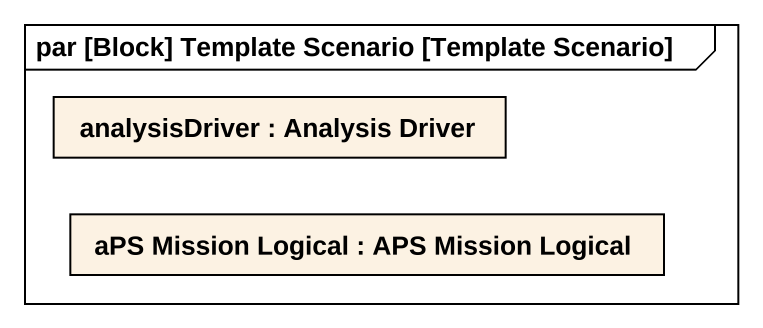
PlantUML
@startuml
mainframe par [Block] Template Scenario [Template Scenario]
rectangle "analysisDriver : Analysis Driver" as analysisDriver
rectangle "aPS Mission Logical : APS Mission Logical" as aPS_Mission_Logical
@enduml
